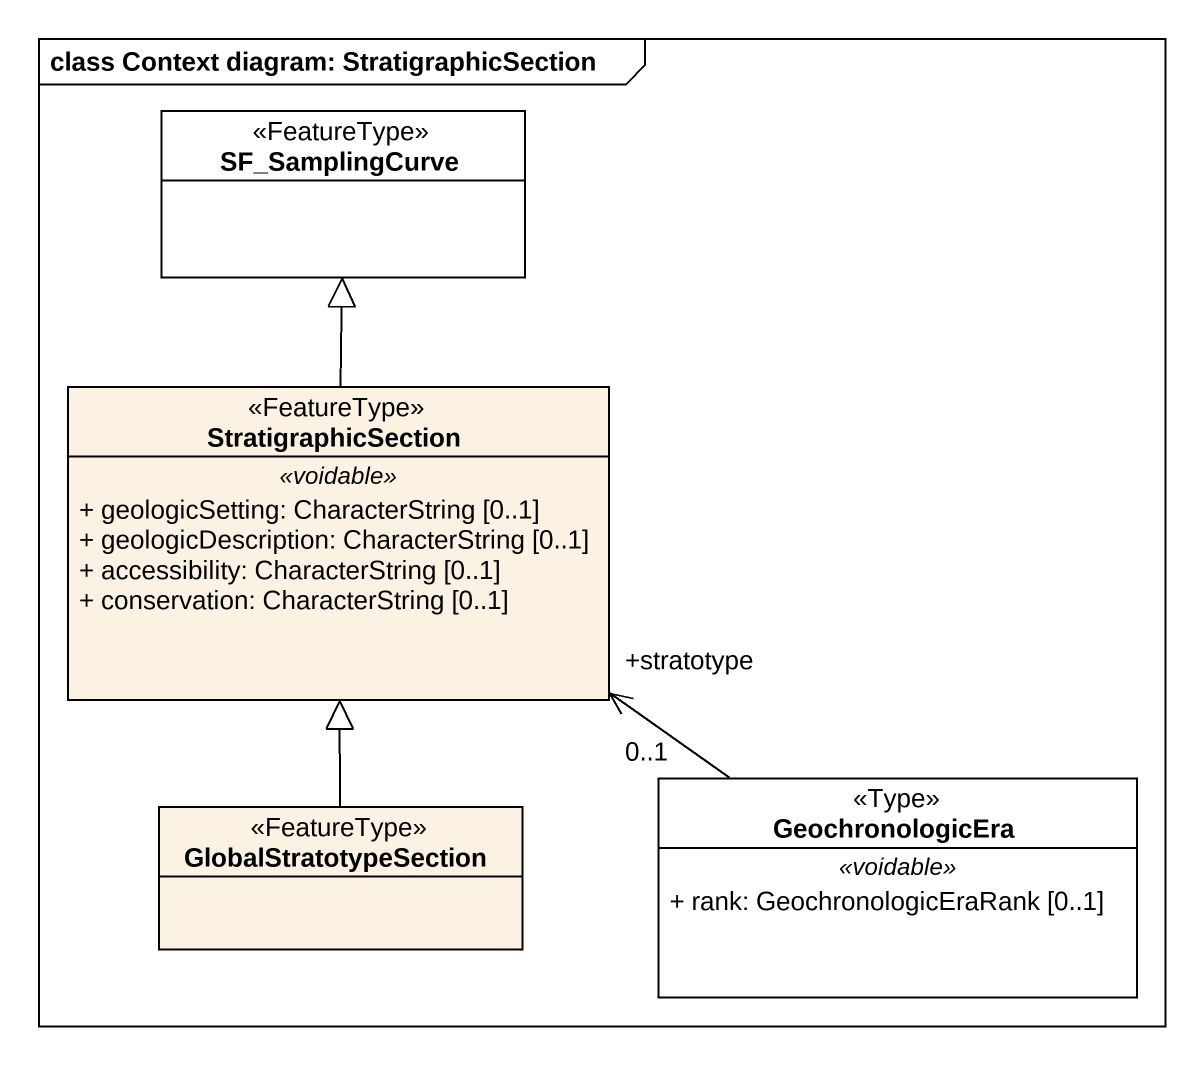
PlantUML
@startuml
mainframe class Context diagram: StratigraphicSection
hide circle
hide empty members
skinparam classAttributeIconSize 0
class SF_SamplingCurve <<FeatureType>> #FFFFFF
class StratigraphicSection <<FeatureType>> #FCF2E3 {
  .. <<voidable>> ..
  + geologicSetting: CharacterString [0..1]
  + geologicDescription: CharacterString [0..1]
  + accessibility: CharacterString [0..1]
  + conservation: CharacterString [0..1]
}
class GeochronologicEra <<Type>> #FFFFFF {
  .. <<voidable>> ..
  + rank: GeochronologicEraRank [0..1]
}
class GlobalStratotypeSection <<FeatureType>> #FCF2E3
StratigraphicSection -up-|> SF_SamplingCurve
GeochronologicEra -up-> "+stratotype\n0..1" StratigraphicSection
GlobalStratotypeSection -up-|> StratigraphicSection
@enduml
